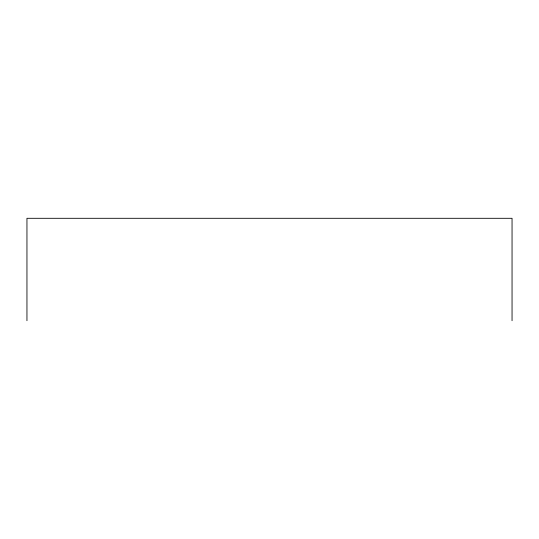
<?xml version="1.0" encoding="UTF-8"?>
<svg xmlns="http://www.w3.org/2000/svg" width="539" height="539" viewBox="0 0 539 539"><rect width="100%" height="100%" fill="white"/><g stroke="black" fill="none" stroke-linecap="round" stroke-linejoin="round"><path stroke-width="0.81" d="M512.05 320.698L512.05 218.302L26.95 218.302L26.95 320.698"/></g></svg>
